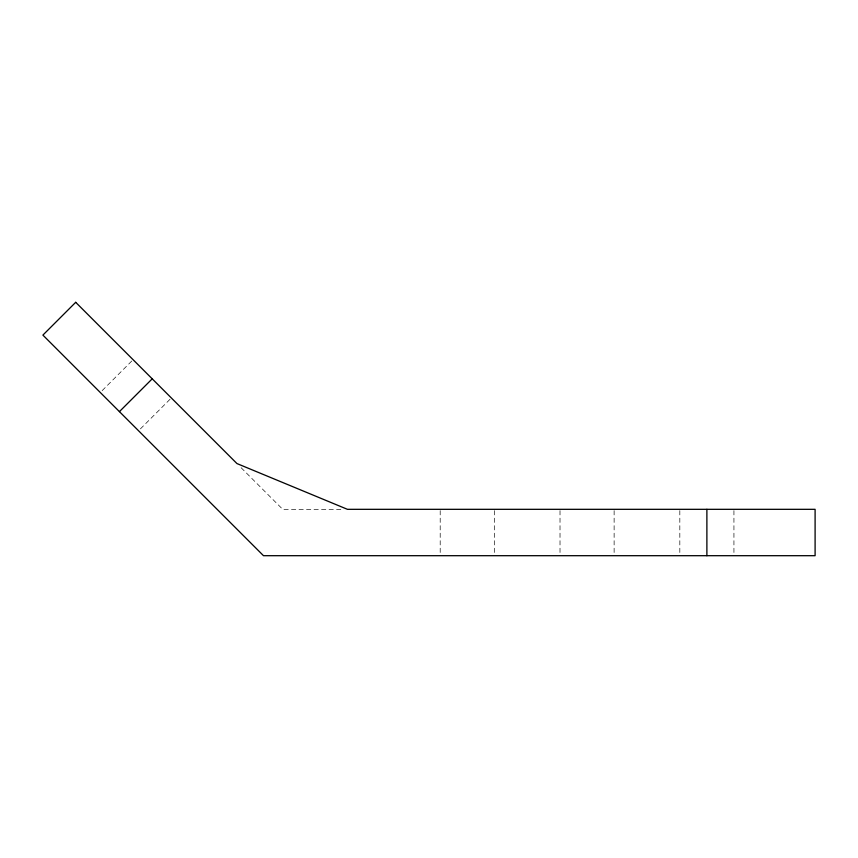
<?xml version="1.0" encoding="UTF-8"?>
<svg xmlns="http://www.w3.org/2000/svg" width="858" height="858" viewBox="0 0 858 858"><rect width="100%" height="100%" fill="white"/><g stroke="black" fill="none" stroke-linecap="round" stroke-linejoin="round"><path stroke-width="0.64" stroke-dasharray="4.29 3.22" d="M102.166 390.615L132.153 360.628M140.422 428.882L171.343 397.962M340.841 509.32L282.711 509.32L239.736 466.344M733.933 510.639L733.933 555.694M679.826 510.639L679.826 554.375M614.124 510.639L614.124 555.694M560.017 510.639L560.017 555.694M494.315 510.639L494.315 555.694M440.197 510.639L440.197 554.375"/><path stroke-width="1.29" d="M119.423 411.625L152.22 378.828M706.885 509.32L706.885 555.694M75.697 302.306L42.9 335.103L263.492 555.694L815.1 555.694L815.1 509.32L347.447 509.32L236.947 463.556L75.697 302.306"/></g></svg>
